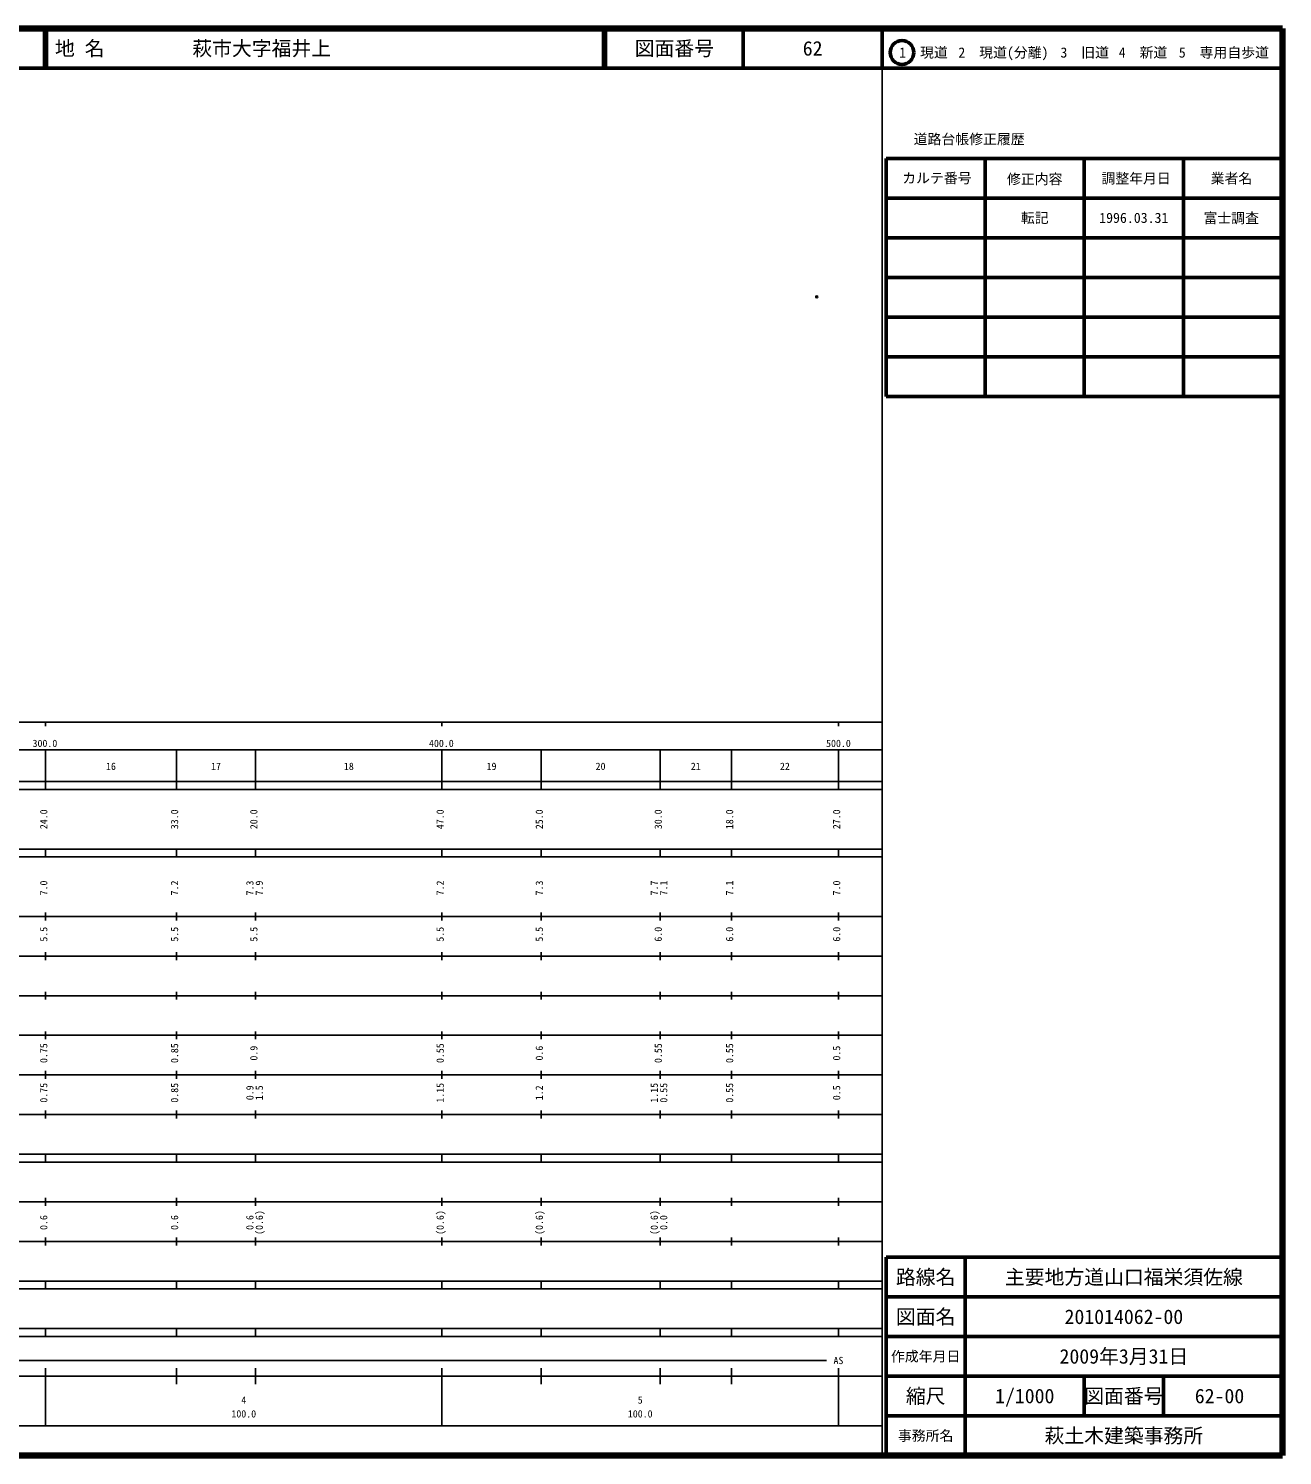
# Model space of a CAD drawing. Units: millimetres on the paper. Extents: x 40 to 680, y 20 to 380.
# Drawn here: x 363.7 to 680, y 20 to 380 of the extents above; entities that cross this region are included whole.
import ezdxf
from ezdxf.enums import TextEntityAlignment as Align

# ---------------------------------------------------------------- set-up
doc = ezdxf.new("R2010")
doc.units = ezdxf.units.MM
doc.header["$PDMODE"] = 32
doc.header["$PDSIZE"] = 0.5
doc.layers.add('M-OTRS', color=6, linetype='Continuous')
doc.layers.add('M-TTL-TXT', color=7, linetype='Continuous')
for name, color, linetype, lineweight in [('M-TTL', 2, 'Continuous', 140), ('M-TTL-BAND', 7, 'Continuous', 25), ('M-TTL-FRAM', 2, 'Continuous', 50), ('M-TTL-LINE', 7, 'Continuous', 50)]:
    doc.layers.add(name, color=color, linetype=linetype, lineweight=lineweight)
doc.styles.add('ＭＳ ゴシック', font='')
doc.styles.get('ＭＳ ゴシック').set_extended_font_data('MS Gothic')

msp = doc.modelspace()

# ---------------------------------------------------------------- linework, layer by layer
at = {"layer": 'M-OTRS'}
msp.add_point((562.514, 312.313), dxfattribs=at)
at = {"layer": 'M-TTL'}
for p, q in [((680, 380), (40, 380)), ((680, 20), (680, 380)), ((40, 20), (680, 20))]:
    msp.add_line(p, q, dxfattribs=at)
at = {"layer": 'M-TTL-BAND'}
for p, q in [((579, 20), (579, 370)), ((40, 205), (579, 205)), ((368, 205), (368, 204)), ((468, 205), (468, 204)), ((568, 205), (568, 204)), ((68, 198), (579, 198)), ((368, 188), (368, 198)), ((401, 188), (401, 198)), ((421, 188), (421, 198)), ((468, 188), (468, 198)), ((493, 188), (493, 198)), ((523, 188), (523, 198)), ((541, 188), (541, 198)), ((568, 188), (568, 198)), ((40, 190), (579, 190)), ((40, 188), (579, 188)), ((40, 173), (579, 173)), ((368, 171), (368, 173)), ((401, 171), (401, 173)), ((421, 171), (421, 173)), ((468, 171), (468, 173)), ((493, 171), (493, 173)), ((523, 171), (523, 173)), ((541, 171), (541, 173)), ((568, 171), (568, 173)), ((40, 171), (579, 171)), ((40, 156), (579, 156)), ((368, 155), (368, 157)), ((401, 155), (401, 157)), ((421, 155), (421, 157)), ((468, 155), (468, 157)), ((493, 155), (493, 157)), ((523, 155), (523, 157)), ((541, 155), (541, 157)), ((568, 155), (568, 157)), ((46, 146), (579, 146)), ((368, 145), (368, 147)), ((401, 145), (401, 147)), ((421, 145), (421, 147)), ((468, 145), (468, 147)), ((493, 145), (493, 147)), ((523, 145), (523, 147)), ((541, 145), (541, 147)), ((568, 145), (568, 147)), ((368, 135), (368, 137)), ((401, 135), (401, 137)), ((421, 135), (421, 137)), ((468, 135), (468, 137)), ((493, 135), (493, 137)), ((523, 135), (523, 137)), ((541, 135), (541, 137)), ((568, 135), (568, 137)), ((52, 136), (579, 136)), ((46, 126), (579, 126)), ((368, 125), (368, 127)), ((401, 125), (401, 127)), ((421, 125), (421, 127)), ((468, 125), (468, 127)), ((493, 125), (493, 127)), ((523, 125), (523, 127)), ((541, 125), (541, 127)), ((568, 125), (568, 127)), ((52, 116), (579, 116)), ((368, 115), (368, 117)), ((401, 115), (401, 117)), ((421, 115), (421, 117)), ((468, 115), (468, 117)), ((493, 115), (493, 117)), ((523, 115), (523, 117)), ((541, 115), (541, 117)), ((568, 115), (568, 117)), ((46, 106), (579, 106)), ((368, 105), (368, 107)), ((401, 105), (401, 107)), ((421, 105), (421, 107)), ((468, 105), (468, 107)), ((493, 105), (493, 107)), ((523, 105), (523, 107)), ((541, 105), (541, 107)), ((568, 105), (568, 107)), ((40, 96), (579, 96)), ((40, 94), (579, 94)), ((368, 94), (368, 96)), ((401, 94), (401, 96)), ((421, 94), (421, 96)), ((468, 94), (468, 96)), ((493, 94), (493, 96)), ((523, 94), (523, 96)), ((541, 94), (541, 96)), ((568, 94), (568, 96)), ((49, 84), (579, 84)), ((368, 83), (368, 85)), ((401, 83), (401, 85)), ((421, 83), (421, 85)), ((468, 83), (468, 85)), ((493, 83), (493, 85)), ((523, 83), (523, 85)), ((541, 83), (541, 85)), ((568, 83), (568, 85)), ((40, 74), (579, 74)), ((368, 73), (368, 75)), ((401, 73), (401, 75)), ((421, 73), (421, 75)), ((468, 73), (468, 75)), ((493, 73), (493, 75)), ((523, 73), (523, 75)), ((541, 73), (541, 75)), ((568, 73), (568, 75)), ((40, 64), (579, 64)), ((40, 62), (579, 62)), ((368, 62), (368, 64)), ((401, 62), (401, 64)), ((421, 62), (421, 64)), ((468, 62), (468, 64)), ((493, 62), (493, 64)), ((523, 62), (523, 64)), ((541, 62), (541, 64)), ((568, 62), (568, 64)), ((40, 52), (579, 52)), ((368, 50), (368, 52)), ((401, 50), (401, 52)), ((421, 50), (421, 52)), ((468, 50), (468, 52)), ((493, 50), (493, 52)), ((523, 50), (523, 52)), ((541, 50), (541, 52)), ((568, 50), (568, 52)), ((40, 50), (579, 50)), ((71, 44), (565, 44)), ((40, 40), (579, 40)), ((368, 27.5), (368, 42)), ((401, 38), (401, 42)), ((421, 38), (421, 42)), ((468, 27.5), (468, 42)), ((493, 38), (493, 42)), ((523, 38), (523, 42)), ((541, 38), (541, 42)), ((568, 27.5), (568, 42)), ((68, 27.5), (579, 27.5))]:
    msp.add_line(p, q, dxfattribs=at)
at = {"layer": 'M-TTL-FRAM'}
for p, q in [((580, 347.197), (580, 287.197)), ((580, 347.197), (680, 347.197)), ((580, 287.197), (680, 287.197)), ((680, 70), (580, 70)), ((580, 70), (580, 20))]:
    msp.add_line(p, q, dxfattribs=at)
at = {"layer": 'M-TTL-LINE'}
for p, q in [((367.75, 380), (367.75, 370)), ((368.25, 380), (368.25, 370)), ((508.747, 380), (508.747, 370)), ((509.247, 380), (509.247, 370)), ((543.997, 380), (543.997, 370)), ((579, 380), (579, 370)), ((40, 370), (680, 370)), ((605, 347.197), (605, 287.197)), ((630, 347.197), (630, 287.197)), ((655, 347.197), (655, 287.197)), ((580, 337.197), (680, 337.197)), ((580, 327.197), (680, 327.197)), ((580, 317.197), (680, 317.197)), ((580, 307.197), (680, 307.197)), ((580, 297.197), (680, 297.197)), ((600, 70), (600, 20)), ((680, 60), (580, 60)), ((680, 50), (580, 50)), ((680, 40), (580, 40)), ((630, 40), (630, 30)), ((650, 40), (650, 30)), ((680, 30), (580, 30))]:
    msp.add_line(p, q, dxfattribs=at)
msp.add_circle((584.031, 373.958), 3, dxfattribs=at)

# ---------------------------------------------------------------- texts
at = {"layer": 'M-TTL-BAND', "style": 'ＭＳ ゴシック'}
for s, p in [('300.0', (367.844, 198.195)), ('400.0', (467.844, 198.195)), ('500.0', (568, 198.195)), ('16', (384.5, 192.405)), ('17', (411, 192.405)), ('18', (444.5, 192.405)), ('19', (480.5, 192.405)), ('20', (508, 192.405)), ('21', (532, 192.405)), ('22', (554.5, 192.405)), ('AS', (568, 42.5)), ('4', (418, 32.523)), ('5', (518, 32.523)), ('100.0', (418, 29.033)), ('100.0', (518, 29.033))]:
    msp.add_text(s, height=1.833, dxfattribs=at).set_placement(p, align=Align.BOTTOM_CENTER)
for s, p in [('24.0', (369, 180.5)), ('33.0', (402, 180.5)), ('20.0', (422, 180.5)), ('47.0', (469, 180.5)), ('25.0', (494, 180.5)), ('30.0', (524, 180.5)), ('18.0', (542, 180.5)), ('27.0', (569, 180.5)), ('7.0', (369, 163.174)), ('7.2', (402, 163.174)), ('7.3', (421, 163.174)), ('7.9', (423.37, 163.174)), ('7.2', (469, 163.174)), ('7.3', (494, 163.174)), ('7.7', (523, 163.174)), ('7.1', (525.37, 163.174)), ('7.1', (542, 163.174)), ('7.0', (569, 163.174)), ('5.5', (369, 151.5)), ('5.5', (402, 151.5)), ('5.5', (422, 151.5)), ('5.5', (469, 151.5)), ('5.5', (494, 151.5)), ('6.0', (524, 151.5)), ('6.0', (542, 151.5)), ('6.0', (569, 151.5)), ('0.75', (369, 121.5)), ('0.85', (402, 121.5)), ('0.9', (422, 121.5)), ('0.55', (469, 121.5)), ('0.6', (494, 121.5)), ('0.55', (524, 121.5)), ('0.55', (542, 121.5)), ('0.5', (569, 121.5)), ('0.75', (369, 111.5)), ('0.85', (402, 111.5)), ('0.9', (421, 111.5)), ('1.5', (423.37, 111.5)), ('1.15', (469, 111.5)), ('1.2', (494, 111.5)), ('1.15', (523, 111.5)), ('0.55', (525.37, 111.5)), ('0.55', (542, 111.5)), ('0.5', (569, 111.5)), ('0.6', (369, 78.764)), ('0.6', (402, 78.764)), ('0.6', (421, 78.764)), ('(0.6)', (423.37, 78.764)), ('(0.6)', (469, 78.764)), ('(0.6)', (494, 78.764)), ('(0.6)', (523, 78.764)), ('0.0', (525.37, 78.764))]:
    msp.add_text(s, height=1.833, rotation=90, dxfattribs=at).set_placement(p, align=Align.BOTTOM_CENTER)
at = {"layer": 'M-TTL-TXT', "style": 'ＭＳ ゴシック'}
for s, p in [('地 名', (370.38, 375)), ('萩市大字福井上', (405.024, 375))]:
    msp.add_text(s, height=3.666, dxfattribs=at).set_placement(p, align=Align.MIDDLE_LEFT)
for s, height, p in [('図面番号', 3.666, (526.622, 375)), ('62', 3.666, (561.497, 375)), ('1\u3000現道', 2.566, (589.448, 373.958)), ('2\u3000現道(分離)', 2.566, (609.619, 373.958)), ('3\u3000旧道', 2.566, (630.121, 373.958)), ('4\u3000新道', 2.566, (644.824, 373.958)), ('5\u3000専用自歩道', 2.566, (665.228, 373.958)), ('道路台帳修正履歴', 2.566, (600.968, 352.113)), ('カルテ番号', 2.566, (592.839, 342.277)), ('修正内容', 2.566, (617.509, 342.023)), ('調整年月日', 2.566, (643.089, 342.197)), ('業者名', 2.566, (667.134, 342.197)), ('転記', 2.566, (617.5, 332.245)), ('1996.03.31', 2.566, (642.5, 332.245)), ('富士調査', 2.566, (667.077, 332.189)), ('路線名', 3.666, (590, 65)), ('路線名', 3.666, (590, 65)), ('主要地方道山口福栄須佐線', 3.666, (640, 65)), ('図面名', 3.666, (590, 55)), ('図面名', 3.666, (590, 55)), ('201014062-00', 3.666, (640, 55)), ('2009年3月31日', 3.666, (640, 45)), ('作成年月日', 2.566, (590, 45)), ('作成年月日', 2.566, (590, 45)), ('縮尺', 3.666, (590, 35)), ('縮尺', 3.666, (590, 35)), ('1/1000', 3.666, (615, 35)), ('図面番号', 3.666, (640, 35)), ('図面番号', 3.666, (640, 35)), ('62-00', 3.666, (664.125, 35)), ('事務所名', 2.566, (590, 25)), ('事務所名', 2.566, (590, 25)), ('萩土木建築事務所', 3.666, (640, 25))]:
    msp.add_text(s, height=height, dxfattribs=at).set_placement(p, align=Align.MIDDLE_CENTER)

doc.saveas('drawing.dxf')
